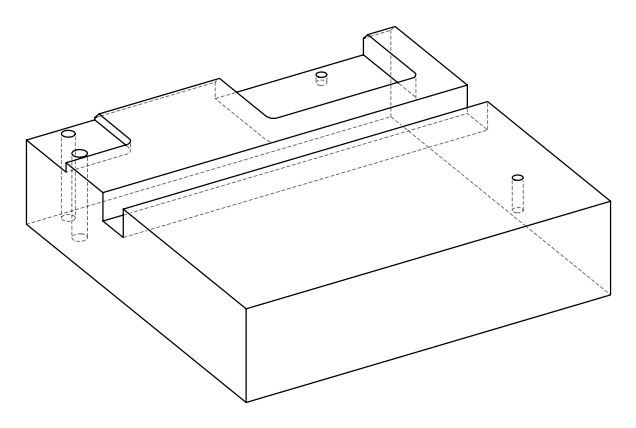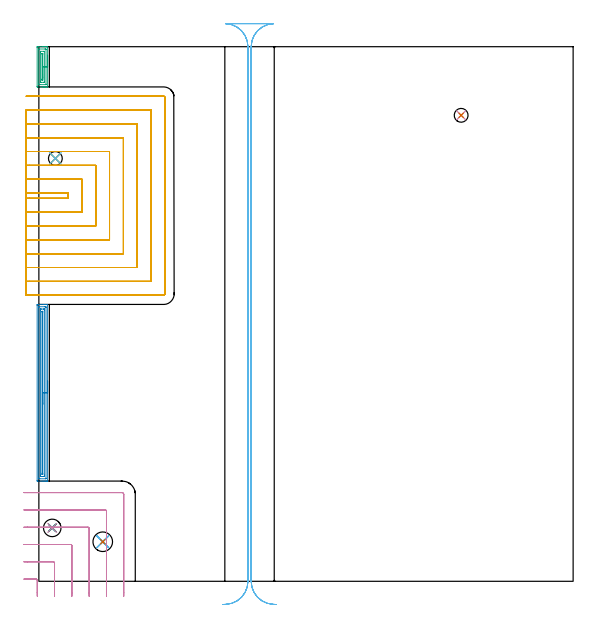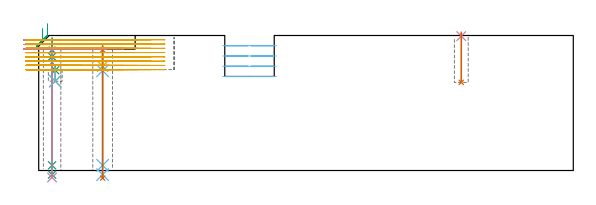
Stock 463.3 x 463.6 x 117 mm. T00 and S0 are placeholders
(PLAN: 18 operations, 12 tool changes, 73.9 min)
(1 SPOT_DRILL | STEP1HOLE | NXT0321_9005460120000 | 0.03 min | 1256 mm3)
(2 SPOT_DRILL_1 | STEP1HOLE_1 | NXT0321_9005460120000 | 0.03 min | 1247 mm3)
(3 SPOT_DRILL_2 | STEP1POCKET | NXT0321_9005460120000 | 0.04 min | 3234 mm3)
(4 SPOT_DRILL_3 | STEP1POCKET_1 | NXT0321_9005460120000 | 0.03 min | 1 mm3)
(5 DRILL_BLIND_HOLE_INTO_CENTER | STEP1HOLE | UGT0301_494 | 0.07 min | 1015 mm3)
(6 GUN_DRILL_THROUGH_HOLE | STEP1HOLE | UGT0307_006 | 0.54 min | 5817 mm3)
(7 DRILL_TO_ENLARGE_THROUGH_HOLE | STEP1HOLE | UGT0301_044 | 0.46 min | 18408 mm3)
(8 DRILL_BLIND_HOLE_INTO_CENTER_1 | STEP1HOLE_1 | NXT0301_049 | 0.06 min | 521 mm3)
(9 GUN_DRILL_THROUGH_HOLE_1 | STEP1HOLE_1 | UGT0307_006 | 0.57 min | 6142 mm3)
(10 DRILL_TO_ENLARGE_THROUGH_HOLE_1 | STEP1HOLE_1 | UGT0301_282 | 0.46 min | 13255 mm3)
(11 DRILL_BLIND_HOLE_INTO_CENTER_2 | STEP1POCKET | NXT0301_049 | 0.06 min | 446 mm3)
(12 DRILL_TO_ENLARGE_BLIND_HOLE | STEP1POCKET | UGT0301_373 | 0.06 min | 777 mm3)
(13 DRILL_BLIND_HOLE_INTO_CENTER_3 | STEP1POCKET_1 | UGT0301_373 | 0.17 min | 4570 mm3)
(14 AREA_MILL | FG_CHAMFER_SURFACE | UGT0205_001 | 5.08 min | 6789 mm3)
(15 AREA_MILL_1 | FG_CHAMFER_SURFACE_1 | UGT0205_001 | 1.29 min | 1673 mm3)
(16 MILL_CORNER_NOTCH_RECTANGULAR | CORNER_NOTCH_RECTANGULAR | UGT0201_094 | Follow Part, ap 5, ae 75% | 4.04 min | 80368 mm3)
(17 MILL_SLOT | SLOT_PARTIAL_RECTANGULAR | NXT0201_012 | Follow Part, ap 4, ae 75% | 52.05 min | 650062 mm3)
(18 MILL_RECTANGULAR_SLOT | SLOT_RECTANGULAR | UGT0201_019 | Follow Part, ap 10, ae 75% | 8.84 min | 704476 mm3)
(TOOL NXT0321_9005460120000 | NC Spot Drill, 142deg, 12mm, Carbide, Uncoated | D12 PA142 FL30 Z2)
(TOOL UGT0301_494 | Carbide Drill 9.9 mm | D9.9 PA118 FL87 Z2)
(TOOL UGT0307_006 | Gun Drill 9 mm | D9 PA130 FL24 Z1)
(TOOL UGT0301_044 | Twist Drill 17 mm | D17 PA118 FL125 Z2)
(TOOL NXT0301_049 | Carbide Drill 7.8mm [860.1-0780-039A1-MM 2214] | D7.8 PA140 FL53 Z2)
(TOOL UGT0301_282 | Twist Drill 15.2 mm | D15.2 PA118 FL120 Z2)
(TOOL UGT0301_373 | Twist Drill Flat Bottom 12 mm | D12 PA180 FL101 Z2)
(TOOL UGT0205_001 | Chamfer Mill 20 x 3 x 45 deg. | D20 FL50 Z2)
(TOOL UGT0201_094 | End mill 20 mm | D20 FL38 Z4)
(TOOL NXT0201_012 | ENDMILL 16mm [2P460-1600-NA 1630] | D16 FL38 Z6)
(TOOL UGT0201_019 | End mill 40 mm | D40 FL63 Z6)
(OP 1 SPOT_DRILL)
G17 G21 G94 G90
T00 M6
G54
G17 G0 G90 X55.4 Y34.3 S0 M3
G43 Z127. H0
G94 G81 G98 Z104.468 F250. R108.2
G80
M5
M2
(OP 2 SPOT_DRILL_1)
G17 G21 G94 G90
T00 M6
G54
G17 G0 G90 X11.6 Y46.3 S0 M3
G43 Z127. H0
G94 G81 G98 Z104.546 F250. R108.2
G80
M5
M2
(OP 3 SPOT_DRILL_2)
G17 G21 G94 G90
T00 M6
G54
G17 G0 G90 X14.3 Y366.7 S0 M3
G43 Z127. H0
G94 G81 G98 Z86.879 F250. R90.4
G80
M5
M2
(OP 4 SPOT_DRILL_3)
G17 G21 G94 G90
T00 M6
G54
G17 G0 G90 X366.2 Y404.1 S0 M3
G43 Z127. H0
G94 G81 G98 Z116.484 F250. R120.
G80
M5
M2
(OP 5 DRILL_BLIND_HOLE_INTO_CENTER)
G17 G21 G94 G90
T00 M6
G54
G17 G0 G90 X55.4 Y34.3 S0 M3
G43 Z127. H0
G94 G81 G98 Z90.35 F250. R107.2
G80
M5
M2
(OP 6 GUN_DRILL_THROUGH_HOLE)
G17 G21 G94 G90
T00 M6
G54
G17 G0 G90 X55.4 Y34.3 M8
G43 Z127. H0
Z103.891
S716 M3
G94 G1 Z86.455 F125. M26
G4 X.084
Z4.5 F250.
G4 X.084
Z-3.598 F125.
G4 X.084
M5
M9
G0 Z103.891
Z127.
M2
(OP 7 DRILL_TO_ENLARGE_THROUGH_HOLE)
G17 G21 G94 G90
T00 M6
G54
G17 G0 G90 X55.4 Y34.3 S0 M3
G43 Z127. H0
G94 G73 G98 Z-6.607 F250. Q15.972 R107.2
G80
M5
M2
(OP 8 DRILL_BLIND_HOLE_INTO_CENTER_1)
G17 G21 G94 G90
T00 M6
G54
G17 G0 G90 X11.6 Y46.3 S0 M3
G43 Z127. H1
G94 G81 G98 Z93.5 F250. R107.2
G80
M5
M2
(OP 9 GUN_DRILL_THROUGH_HOLE_1)
G17 G21 G94 G90
T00 M6
G54
G17 G0 G90 X11.6 Y46.3 M8
G43 Z127. H0
Z114.89
S716 M3
G94 G1 Z98.602 F125. M26
G4 X.084
Z4.5 F250.
G4 X.084
Z-3.598 F125.
G4 X.084
M5
M9
G0 Z114.89
Z127.
M2
(OP 10 DRILL_TO_ENLARGE_THROUGH_HOLE_1)
G17 G21 G94 G90
T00 M6
G54
G17 G0 G90 X11.6 Y46.3 S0 M3
G43 Z127. H0
G94 G73 G98 Z-6.067 F250. Q13.908 R107.2
G80
M5
M2
(OP 11 DRILL_BLIND_HOLE_INTO_CENTER_2)
G17 G21 G94 G90
T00 M6
G54
G17 G0 G90 X14.3 Y366.7 S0 M3
G43 Z127. H1
G94 G81 G98 Z77.4 F250. R89.4
G80
M5
M2
(OP 12 DRILL_TO_ENLARGE_BLIND_HOLE)
G17 G21 G94 G90
T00 M6
G54
G17 G0 G90 X14.3 Y366.7 S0 M3
G43 Z127. H0
G94 G81 G98 Z77.4 F250. R89.4
G80
M5
M2
(OP 13 DRILL_BLIND_HOLE_INTO_CENTER_3)
G17 G21 G94 G90
T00 M6
G54
G17 G0 G90 X366.2 Y404.1 S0 M3
G43 Z127. H0
G94 G81 G98 Z76.4 F250. R119.
G80
M5
M2
(OP 14 AREA_MILL)
G17 G21 G94 G90
T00 M6
G54
G17 G0 G90 X7.6 Y173.5 S1061 M3
G43 Z127. H0
G94 G1 Y173.462 Z126.128 F250.
Y173.348 Z125.263
Y173.159 Z124.412
Y172.897 Z123.58
Y172.563 Z122.774
Y172.16 Z122.
Y171.691 Z121.264
Y171.16 Z120.572
Y170.571 Z119.929
Y169.928 Z119.339
Y169.236 Z118.808
Y168.5 Z118.34
Y167.726 Z117.937
Y166.92 Z117.603
Y166.088 Z117.341
Y165.236 Z117.152
Y164.372 Z117.038
Y163.5 Z117.
Y87.078
X7.597 Y86.91 Z116.988
X7.559 Y86.907 Z116.951
X7.161 Y86.9 Z116.561
X6.867 Z116.267
X6.16 Z115.555
X4.918 Z114.315
X3.494 Z112.89
X-1.217 Z108.181
X-1.492 Y86.91 Z107.906
X-1.499 Y87.185 Z107.899
Y87.199
X-1.5 Y239.136 Z107.9
X-1.499 Y239.475 Z107.901
X-1.494 Y240.024 Z107.904
X-1.492 Y240.092 Z107.906
X-0.949 Y240.096 Z108.449
X-0.328 Y240.1 Z109.07
X4.383 Z113.778
X5.807 Z115.203
X6.16 Z115.555
X6.867 Z116.267
X7.162 Z116.561
X7.559 Y240.093 Z116.951
X7.597 Y240.09 Z116.988
X7.6 Y239.922 Z117.
Y163.5
X6.186 Z115.586
X6.185 Y89.312 Z115.585
Y89.288
X6.16 Y88.91 Z115.56
X5.68 Y88.901 Z115.08
X0.829 Y88.9 Z110.229
X0.349 Y88.901 Z109.749
X-0.06 Y88.91 Z109.34
X-0.085 Y89.312 Z109.315
Y89.338
Y237.688
Y237.712
X-0.06 Y238.09 Z109.34
X0.42 Y238.099 Z109.82
X5.271 Y238.1 Z114.671
X5.751 Y238.099 Z115.151
X6.16 Y238.09 Z115.56
X6.184 Y237.688 Z115.584
X6.185 Y237.662 Z115.585
X6.186 Y163.5 Z115.586
X4.772 Z114.172
X4.771 Y91.994 Z114.171
X4.77 Y91.604 Z114.17
X4.767 Y91.1 Z114.167
X4.764 Y90.914 Z114.164
X4.577 Y90.904 Z113.977
X4.383 Y90.902 Z113.783
X3.693 Y90.9 Z113.093
X1.916 Z111.316
X1.717 Y90.901 Z111.117
X1.518 Y90.903 Z110.918
X1.386 Y90.907 Z110.786
X1.342 Y90.91 Z110.742
X1.335 Y90.926 Z110.735
X1.333 Y90.97 Z110.733
X1.33 Y91.1 Z110.73
X1.329 Y91.491 Z110.729
X1.328 Y91.994 Z110.728
X1.329 Y235.006 Z110.729
X1.33 Y235.396 Z110.73
X1.333 Y235.9 Z110.733
X1.336 Y236.086 Z110.736
X1.523 Y236.096 Z110.923
X1.717 Y236.098 Z111.117
X2.407 Y236.1 Z111.807
X4.184 Z113.584
X4.383 Y236.099 Z113.783
X4.582 Y236.097 Z113.982
X4.714 Y236.093 Z114.114
X4.758 Y236.09 Z114.158
X4.765 Y236.074 Z114.165
X4.767 Y236.03 Z114.167
X4.77 Y235.9 Z114.17
X4.771 Y235.509 Z114.171
X4.772 Y235.006 Z114.172
Y163.5
X3.357 Z112.757
Y93.781
X3.356 Y93.163 Z112.756
X3.354 Y93.029 Z112.754
X3.35 Y92.926 Z112.75
X3.343 Y92.909 Z112.743
X3.32 Y92.906 Z112.72
X3.266 Y92.903 Z112.666
X3.05 Y92.901 Z112.45
X2.834 Y92.903 Z112.234
X2.78 Y92.906 Z112.18
X2.757 Y92.909 Z112.157
X2.75 Y92.926 Z112.15
X2.743 Y93.781 Z112.143
Y233.356
X2.747 Y233.97 Z112.147
X2.75 Y234.074 Z112.15
X2.757 Y234.091 Z112.157
X2.78 Y234.094 Z112.18
X2.834 Y234.097 Z112.234
X3.05 Y234.099 Z112.45
X3.266 Y234.097 Z112.666
X3.32 Y234.094 Z112.72
X3.343 Y234.091 Z112.743
X3.35 Y234.074 Z112.75
X3.357 Y233.218 Z112.757
Y163.5
Y162.628 Z112.795
Y161.763 Z112.909
Y160.912 Z113.098
Y160.08 Z113.36
Y159.274 Z113.694
Y158.5 Z114.097
Y157.764 Z114.566
Y157.072 Z115.097
Y156.429 Z115.686
Y155.84 Z116.329
Y155.308 Z117.022
Y154.84 Z117.757
Y154.437 Z118.531
Y154.103 Z119.337
Y153.841 Z120.169
Y153.652 Z121.021
Y153.538 Z121.886
Y153.5 Z122.757
G0 Z127.
M5
M2
(OP 15 AREA_MILL_1)
G17 G21 G94 G90
T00 M6
G54
G17 G0 G90 X7.6 Y456.15 S1061 M3
G43 Z127. H0
G94 G1 Y456.112 Z126.128 F250.
Y455.998 Z125.263
Y455.809 Z124.412
Y455.547 Z123.58
Y455.213 Z122.774
Y454.81 Z122.
Y454.342 Z121.264
Y453.81 Z120.572
Y453.221 Z119.929
Y452.578 Z119.339
Y451.886 Z118.808
Y451.15 Z118.34
Y450.376 Z117.937
Y449.57 Z117.603
Y448.738 Z117.341
Y447.887 Z117.152
Y447.022 Z117.038
Y446.15 Z117.
Y428.813
X7.597 Y428.71 Z116.989
X7.575 Y428.708 Z116.966
X7.319 Y428.7 Z116.717
X5.725 Z115.124
X5.271 Z114.668
X5.045 Z114.442
X4.383 Z113.78
X4.156 Z113.554
X3.494 Z112.888
X-1.189 Z108.208
X-1.281 Y428.702 Z108.115
X-1.491 Y428.71 Z107.905
X-1.499 Y428.919 Z107.899
X-1.5 Y429.258 Z107.9
Y462.705
X-1.499 Y463.042 Z107.901
X-1.493 Y463.587 Z107.903
X-1.491 Y463.593 Z107.905
X-0.949 Y463.597 Z108.448
X-0.391 Y463.6 Z109.005
X3.494 Z112.888
X4.156 Z113.554
X4.383 Z113.78
X5.045 Z114.442
X5.271 Z114.668
X5.725 Z115.124
X6.595 Z115.994
X7.049 Z116.447
X7.319 Z116.718
X7.574 Y463.592 Z116.966
X7.597 Y463.59 Z116.989
X7.6 Y463.487 Z117.
Y446.15
X6.186 Z115.586
X6.185 Y431.036 Z115.585
X6.184 Y431.012 Z115.584
X6.16 Y430.71 Z115.56
X5.606 Y430.701 Z115.006
X0.829 Y430.7 Z110.229
X0.274 Y430.702 Z109.674
X-0.06 Y430.71 Z109.34
X-0.084 Y431.036 Z109.316
X-0.085 Y431.061 Z109.315
Y461.264
X-0.084 Y461.288 Z109.316
X-0.06 Y461.59 Z109.34
X0.494 Y461.599 Z109.894
X5.271 Y461.6 Z114.671
X5.826 Y461.598 Z115.226
X6.16 Y461.59 Z115.56
X6.184 Y461.264 Z115.584
X6.185 Y461.239 Z115.585
X6.186 Y446.15 Z115.586
X4.771 Z114.171
Y433.315
X4.767 Y432.814 Z114.167
X4.765 Y432.726 Z114.165
X4.611 Y432.71 Z114.011
X4.496 Y432.701 Z113.896
X1.717 Y432.7 Z111.117
X1.603 Y432.702 Z111.003
X1.375 Y432.71 Z110.775
X1.334 Y432.715 Z110.734
X1.332 Y432.726 Z110.732
X1.329 Y432.759 Z110.729
Y458.985
X1.333 Y459.486 Z110.733
X1.335 Y459.574 Z110.735
X1.489 Y459.59 Z110.889
X1.604 Y459.599 Z111.004
X4.383 Y459.6 Z113.783
X4.497 Y459.599 Z113.897
X4.725 Y459.59 Z114.125
X4.766 Y459.585 Z114.166
X4.768 Y459.574 Z114.168
X4.771 Y459.541 Z114.171
Y446.15
X3.357 Z112.757
Y435.481
X3.355 Y434.866 Z112.755
X3.353 Y434.734 Z112.753
X3.351 Y434.716 Z112.751
X3.343 Y434.71 Z112.743
X3.302 Y434.705 Z112.702
X3.218 Y434.702 Z112.618
X3.05 Y434.701 Z112.45
X2.882 Y434.702 Z112.282
X2.798 Y434.705 Z112.198
X2.757 Y434.71 Z112.157
X2.749 Y434.715 Z112.149
X2.748 Y434.73 Z112.148
X2.743 Y435.344 Z112.143
Y435.481
Y456.956
X2.747 Y457.566 Z112.147
X2.749 Y457.585 Z112.149
X2.757 Y457.59 Z112.157
X2.798 Y457.595 Z112.198
X2.882 Y457.598 Z112.282
X3.05 Y457.599 Z112.45
X3.218 Y457.598 Z112.618
X3.302 Y457.595 Z112.702
X3.343 Y457.59 Z112.743
X3.351 Y457.585 Z112.751
X3.352 Y457.57 Z112.752
X3.357 Y456.956 Z112.757
Y456.819
Y446.15
Y445.278 Z112.795
Y444.414 Z112.909
Y443.562 Z113.098
Y442.73 Z113.36
Y441.924 Z113.694
Y441.15 Z114.097
Y440.414 Z114.566
Y439.722 Z115.097
Y439.079 Z115.686
Y438.49 Z116.329
Y437.959 Z117.022
Y437.49 Z117.757
Y437.087 Z118.531
Y436.753 Z119.337
Y436.491 Z120.169
Y436.302 Z121.021
Y436.188 Z121.886
Y436.15 Z122.757
G0 Z127.
M5
M2
(OP 16 MILL_CORNER_NOTCH_RECTANGULAR)
G17 G21 G94 G90
T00 M6
G54
G17 G0 G90 X-1.4 Y-12.902 S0 M3
G43 Z127. H0
Z113.067
G94 G1 Y-9.902 F250.
Y0.906 F500.
G3 X-2.394 Y1.9 R1.
G1 X-10.
X-13. F250.
G0 Z127.
X13.6 Y-13.
Z113.067
G1 Y-10.
Y15.906 F500.
G3 X12.606 Y16.9 R1.
G1 X-10.
X-13. F250.
G0 Z127.
X28.6 Y-13.
Z113.067
G1 Y-10.
Y30.906 F500.
G3 X27.606 Y31.9 R1.
G1 X-10.
X-13. F250.
G0 Z127.
X43.6 Y-13.
Z113.067
G1 Y-10.
Y45.905 F500.
G3 X42.605 Y46.9 R1.
G1 X-10.
X-13. F250.
G0 Z127.
X58.6 Y-13.
Z113.067
G1 Y-10.
Y60.905 F500.
G3 X57.605 Y61.9 R1.
G1 X-10.
X-13. F250.
G0 Z127.
X73.6 Y-13.
Z113.067
G1 Y-10.
Y75.4 F500.
G3 X72.1 Y76.9 R1.5
G1 X-10.
X-13. F250.
G0 Z127.
X-1.4 Y-12.902
Z109.133
G1 Y-9.902
Y0.906 F500.
G3 X-2.394 Y1.9 R1.
G1 X-10.
X-13. F250.
G0 Z127.
X13.6 Y-13.
Z109.133
G1 Y-10.
Y15.906 F500.
G3 X12.606 Y16.9 R1.
G1 X-10.
X-13. F250.
G0 Z127.
X28.6 Y-13.
Z109.133
G1 Y-10.
Y30.906 F500.
G3 X27.606 Y31.9 R1.
G1 X-10.
X-13. F250.
G0 Z127.
X43.6 Y-13.
Z109.133
G1 Y-10.
Y45.905 F500.
G3 X42.605 Y46.9 R1.
G1 X-10.
X-13. F250.
G0 Z127.
X58.6 Y-13.
Z109.133
G1 Y-10.
Y60.905 F500.
G3 X57.605 Y61.9 R1.
G1 X-10.
X-13. F250.
G0 Z127.
X73.6 Y-13.
Z109.133
G1 Y-10.
Y75.4 F500.
G3 X72.1 Y76.9 R1.5
G1 X-10.
X-13. F250.
G0 Z127.
X-1.4 Y-12.902
Z105.2
G1 Y-9.902
Y0.906 F500.
G3 X-2.394 Y1.9 R1.
G1 X-10.
X-13. F250.
G0 Z127.
X13.6 Y-13.
Z105.2
G1 Y-10.
Y15.906 F500.
G3 X12.606 Y16.9 R1.
G1 X-10.
X-13. F250.
G0 Z127.
X28.6 Y-13.
Z105.2
G1 Y-10.
Y30.906 F500.
G3 X27.606 Y31.9 R1.
G1 X-10.
X-13. F250.
G0 Z127.
X43.6 Y-13.
Z105.2
G1 Y-10.
Y45.905 F500.
G3 X42.605 Y46.9 R1.
G1 X-10.
X-13. F250.
G0 Z127.
X58.6 Y-13.
Z105.2
G1 Y-10.
Y60.905 F500.
G3 X57.605 Y61.9 R1.
G1 X-10.
X-13. F250.
G0 Z127.
X73.6 Y-13.
Z105.2
G1 Y-10.
Y75.4 F500.
G3 X72.1 Y76.9 R1.5
G1 X-10.
X-13. F250.
G0 Z127.
M5
M2
(OP 17 MILL_SLOT)
G17 G21 G94 G90
T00 M6
G54
G17 G0 G90 X-11. Y332.1 S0 M3
G43 Z127. H1
Z113.3
G94 G1 X-8. F250.
X25.3 F500.
Y336.7
X-8.
X-11. F250.
Y320.1
X-8.
X37.3 F500.
Y348.7
X-8.
X-11. F250.
Y308.1
X-8.
X49.3 F500.
Y360.7
X-8.
X-11. F250.
Y296.1
X-8.
X61.3 F500.
Y372.7
X-8.
X-11. F250.
Y284.1
X-8.
X73.3 F500.
Y384.7
X-8.
X-11. F250.
Y272.1
X-8.
X85.3 F500.
Y396.7
X-8.
X-11. F250.
Y260.1
X-8.
X97.3 F500.
Y408.7
X-8.
X-11. F250.
Y248.1
X-8.
X108.2 F500.
G3 X109.3 Y249.2 R1.1
G1 Y419.6
G3 X108.2 Y420.7 R1.1
G1 X-8.
X-11. F250.
G0 Y332.1 Z109.6
G1 X-8.
X25.3 F500.
Y336.7
X-8.
X-11. F250.
Y320.1
X-8.
X37.3 F500.
Y348.7
X-8.
X-11. F250.
Y308.1
X-8.
X49.3 F500.
Y360.7
X-8.
X-11. F250.
Y296.1
X-8.
X61.3 F500.
Y372.7
X-8.
X-11. F250.
Y284.1
X-8.
X73.3 F500.
Y384.7
X-8.
X-11. F250.
Y272.1
X-8.
X85.3 F500.
Y396.7
X-8.
X-11. F250.
Y260.1
X-8.
X97.3 F500.
Y408.7
X-8.
X-11. F250.
Y248.1
X-8.
X108.2 F500.
G3 X109.3 Y249.2 R1.1
G1 Y419.6
G3 X108.2 Y420.7 R1.1
G1 X-8.
X-11. F250.
G0 Y332.1 Z105.9
G1 X-8.
X25.3 F500.
Y336.7
X-8.
X-11. F250.
Y320.1
X-8.
X37.3 F500.
Y348.7
X-8.
X-11. F250.
Y308.1
X-8.
X49.3 F500.
Y360.7
X-8.
X-11. F250.
Y296.1
X-8.
X61.3 F500.
Y372.7
X-8.
X-11. F250.
Y284.1
X-8.
X73.3 F500.
Y384.7
X-8.
X-11. F250.
Y272.1
X-8.
X85.3 F500.
Y396.7
X-8.
X-11. F250.
Y260.1
X-8.
X97.3 F500.
Y408.7
X-8.
X-11. F250.
Y248.1
X-8.
X108.2 F500.
G3 X109.3 Y249.2 R1.1
G1 Y419.6
G3 X108.2 Y420.7 R1.1
G1 X-8.
X-11. F250.
G0 Y332.1 Z102.2
G1 X-8.
X25.3 F500.
Y336.7
X-8.
X-11. F250.
Y320.1
X-8.
X37.3 F500.
Y348.7
X-8.
X-11. F250.
Y308.1
X-8.
X49.3 F500.
Y360.7
X-8.
X-11. F250.
Y296.1
X-8.
X61.3 F500.
Y372.7
X-8.
X-11. F250.
Y284.1
X-8.
X73.3 F500.
Y384.7
X-8.
X-11. F250.
Y272.1
X-8.
X85.3 F500.
Y396.7
X-8.
X-11. F250.
Y260.1
X-8.
X97.3 F500.
Y408.7
X-8.
X-11. F250.
Y248.1
X-8.
X108.2 F500.
G3 X109.3 Y249.2 R1.1
G1 Y419.6
G3 X108.2 Y420.7 R1.1
G1 X-8.
X-11. F250.
G0 Y332.1 Z98.5
G1 X-8.
X25.3 F500.
Y336.7
X-8.
X-11. F250.
Y320.1
X-8.
X37.3 F500.
Y348.7
X-8.
X-11. F250.
Y308.1
X-8.
X49.3 F500.
Y360.7
X-8.
X-11. F250.
Y296.1
X-8.
X61.3 F500.
Y372.7
X-8.
X-11. F250.
Y284.1
X-8.
X73.3 F500.
Y384.7
X-8.
X-11. F250.
Y272.1
X-8.
X85.3 F500.
Y396.7
X-8.
X-11. F250.
Y260.1
X-8.
X97.3 F500.
Y408.7
X-8.
X-11. F250.
Y248.1
X-8.
X108.2 F500.
G3 X109.3 Y249.2 R1.1
G1 Y419.6
G3 X108.2 Y420.7 R1.1
G1 X-8.
X-11. F250.
G0 Y332.1 Z94.8
G1 X-8.
X25.3 F500.
Y336.7
X-8.
X-11. F250.
Y320.1
X-8.
X37.3 F500.
Y348.7
X-8.
X-11. F250.
Y308.1
X-8.
X49.3 F500.
Y360.7
X-8.
X-11. F250.
Y296.1
X-8.
X61.3 F500.
Y372.7
X-8.
X-11. F250.
Y284.1
X-8.
X73.3 F500.
Y384.7
X-8.
X-11. F250.
Y272.1
X-8.
X85.3 F500.
Y396.7
X-8.
X-11. F250.
Y260.1
X-8.
X97.3 F500.
Y408.7
X-8.
X-11. F250.
Y248.1
X-8.
X108.2 F500.
G3 X109.3 Y249.2 R1.1
G1 Y419.6
G3 X108.2 Y420.7 R1.1
G1 X-8.
X-11. F250.
G0 Y332.1 Z91.1
G1 X-8.
X25.3 F500.
Y336.7
X-8.
X-11. F250.
Y320.1
X-8.
X37.3 F500.
Y348.7
X-8.
X-11. F250.
Y308.1
X-8.
X49.3 F500.
Y360.7
X-8.
X-11. F250.
Y296.1
X-8.
X61.3 F500.
Y372.7
X-8.
X-11. F250.
Y284.1
X-8.
X73.3 F500.
Y384.7
X-8.
X-11. F250.
Y272.1
X-8.
X85.3 F500.
Y396.7
X-8.
X-11. F250.
Y260.1
X-8.
X97.3 F500.
Y408.7
X-8.
X-11. F250.
Y248.1
X-8.
X108.2 F500.
G3 X109.3 Y249.2 R1.1
G1 Y419.6
G3 X108.2 Y420.7 R1.1
G1 X-8.
X-11. F250.
G0 Y332.1 Z87.4
G1 X-8.
X25.3 F500.
Y336.7
X-8.
X-11. F250.
Y320.1
X-8.
X37.3 F500.
Y348.7
X-8.
X-11. F250.
Y308.1
X-8.
X49.3 F500.
Y360.7
X-8.
X-11. F250.
Y296.1
X-8.
X61.3 F500.
Y372.7
X-8.
X-11. F250.
Y284.1
X-8.
X73.3 F500.
Y384.7
X-8.
X-11. F250.
Y272.1
X-8.
X85.3 F500.
Y396.7
X-8.
X-11. F250.
Y260.1
X-8.
X97.3 F500.
Y408.7
X-8.
X-11. F250.
Y248.1
X-8.
X108.2 F500.
G3 X109.3 Y249.2 R1.1
G1 Y419.6
G3 X108.2 Y420.7 R1.1
G1 X-8.
X-11. F250.
G0 Z127.
M5
M2
(OP 18 MILL_RECTANGULAR_SLOT)
G17 G21 G94 G90
T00 M6
G54
G17 G0 G90 X206. Y-20.134 S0 M3
G43 Z127. H0
Z108.125
G94 G1 X203.005 Y-19.97 F250.
G2 X184.1 Y0. R20. F500.
G1 Y463.6
G2 X203.468 Y483.59 R20.
G1 Y483.6
X161.932
Y483.59
G2 X181.3 Y463.6 R20.
G1 Y0.
G2 X162.395 Y-19.97 R20.
G1 X159.4 Y-20.134 F250.
G0 X206. Z99.25
G1 X203.005 Y-19.97
G2 X184.1 Y0. R20. F500.
G1 Y463.6
G2 X203.468 Y483.59 R20.
G1 Y483.6
X161.932
Y483.59
G2 X181.3 Y463.6 R20.
G1 Y0.
G2 X162.395 Y-19.97 R20.
G1 X159.4 Y-20.134 F250.
G0 X206. Z90.375
G1 X203.005 Y-19.97
G2 X184.1 Y0. R20. F500.
G1 Y463.6
G2 X203.468 Y483.59 R20.
G1 Y483.6
X161.932
Y483.59
G2 X181.3 Y463.6 R20.
G1 Y0.
G2 X162.395 Y-19.97 R20.
G1 X159.4 Y-20.134 F250.
G0 X206. Z81.5
G1 X203.005 Y-19.97
G2 X184.1 Y0. R20. F500.
G1 Y463.6
G2 X203.468 Y483.59 R20.
G1 Y483.6
X161.932
Y483.59
G2 X181.3 Y463.6 R20.
G1 Y0.
G2 X162.395 Y-19.97 R20.
G1 X159.4 Y-20.134 F250.
G0 Z127.
M5
M2
